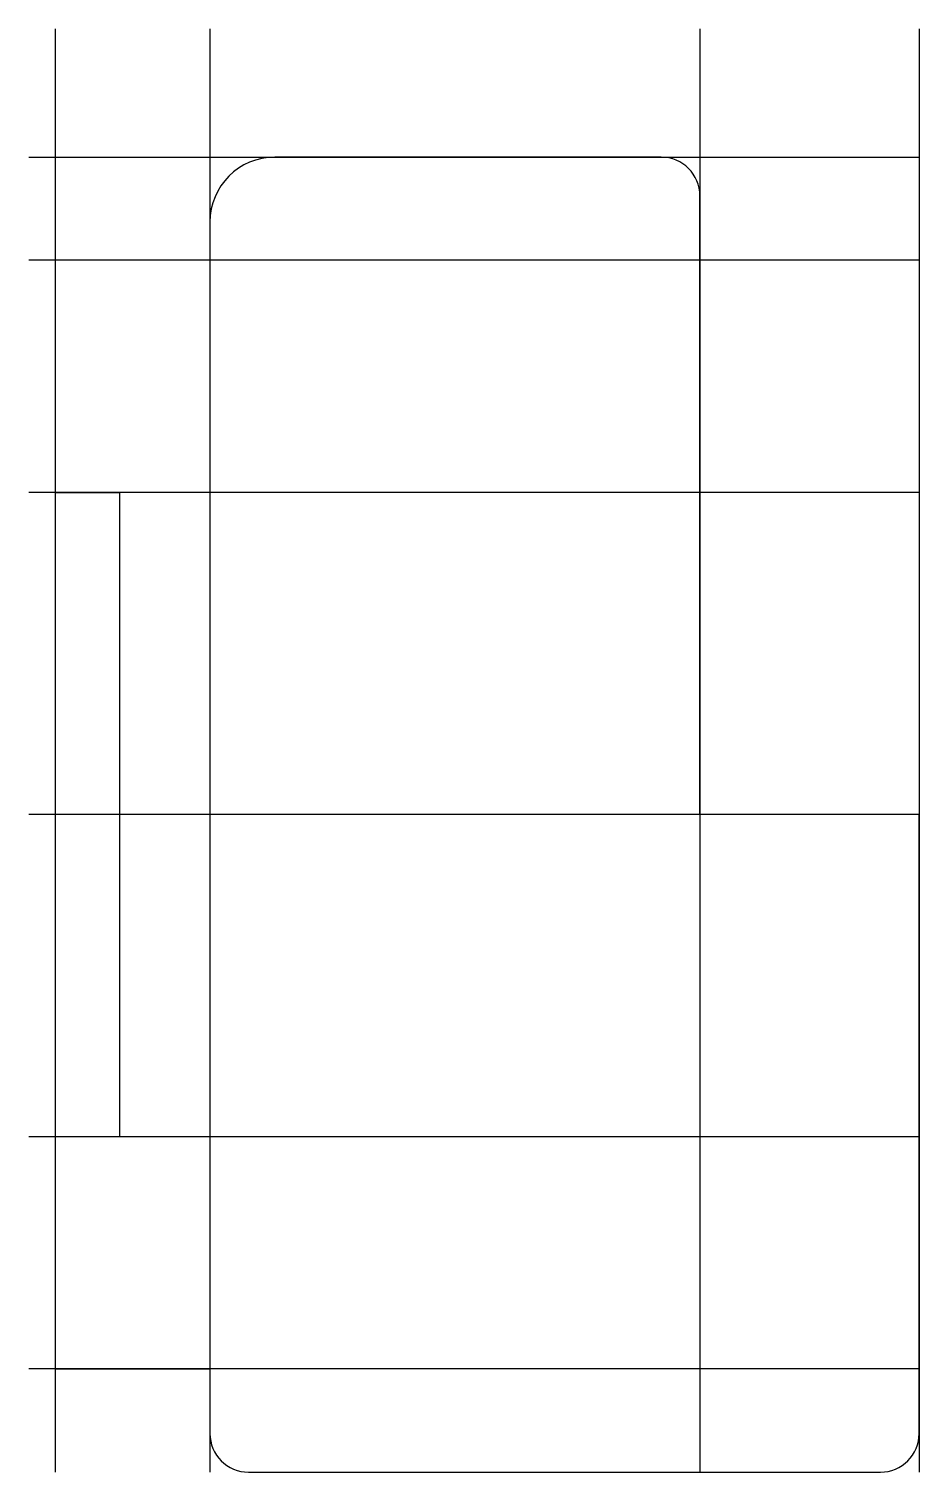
# Model space of a CAD drawing. Extents: x -2 to 67, y -102 to 10.
import ezdxf

# ---------------------------------------------------------------- set-up
doc = ezdxf.new("R2010")
doc.units = 0
doc.layers.get('0').update_dxf_attribs({"linetype": 'CONTINUOUS'})

msp = doc.modelspace()

# ---------------------------------------------------------------- linework, layer by layer
at = {"linetype": 'CONTINUOUS'}
for p, q in [((0, 9.95), (0, -102)), ((12, 9.95), (12, -102)), ((50, 9.95), (50, -102)), ((67, 9.95), (67, -102)), ((-2.04, 0), (67, 0)), ((47, 0), (17.03, 0)), ((50, -51), (50, -3)), ((12, -5.03), (12, -8)), ((67, -8), (-2.04, -8)), ((12, -8), (0, -8)), ((0, -8), (0, -26)), ((67, -26), (-2.04, -26)), ((0, -26), (5, -26)), ((5, -26), (5, -76)), ((67, -51), (-2.04, -51)), ((67, -51), (-2.04, -51)), ((67, -51), (50, -51)), ((67, -99), (67, -51)), ((67, -76), (-2.04, -76)), ((5, -76), (0, -76)), ((0, -76), (0, -94)), ((67, -94), (-2.04, -94)), ((0, -94), (12, -94)), ((12, -94), (12, -99)), ((15, -102), (64, -102))]:
    msp.add_line(p, q, dxfattribs=at)
for centre, radius, start, end in [((17.03, -5.03), 5.03, 90, 180), ((47, -3), 3, 0, 90), ((15, -99), 3, 180, 270), ((64, -99), 3, 270, 0)]:
    msp.add_arc(centre, radius, start, end, dxfattribs=at)

doc.saveas('drawing.dxf')
